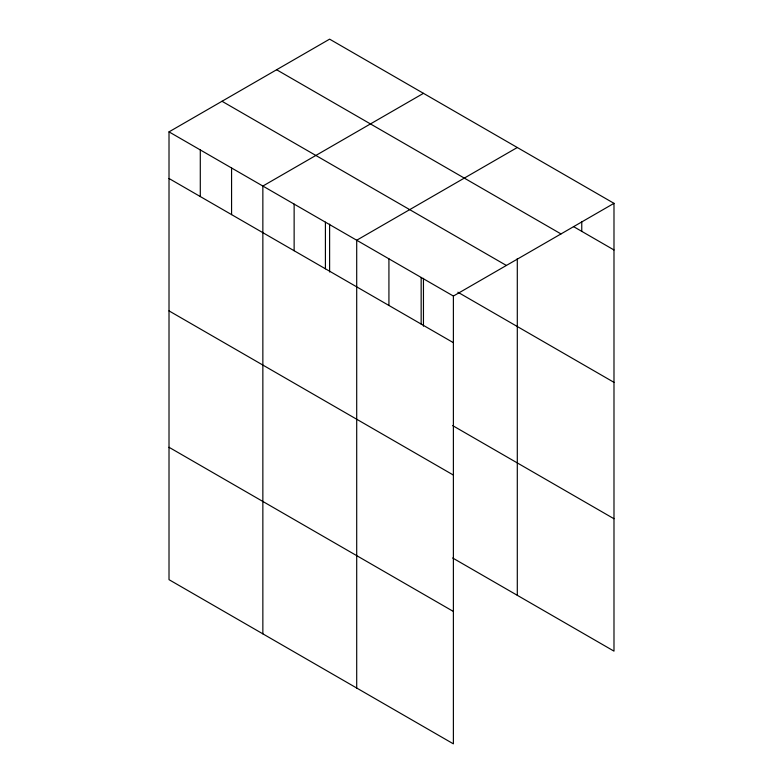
<?xml version="1.0" encoding="UTF-8"?>
<svg xmlns="http://www.w3.org/2000/svg" width="783" height="783" viewBox="0 0 783 783"><rect width="100%" height="100%" fill="white"/><g stroke="black" fill="none" stroke-linecap="round" stroke-linejoin="round"><path stroke-width="1.17" d="M169.011 131.867L453.386 296.052L453.386 743.85L169.011 579.665L169.011 131.867L329.614 39.15L613.989 203.335L613.989 651.133L452.652 557.985M423.456 93.334L262.853 186.051L262.853 633.848M517.299 147.507L356.705 240.234L356.705 688.032M453.386 296.052L613.989 203.335M573.44 226.551L613.989 249.963M276.614 69.746L560.99 233.931M222.01 101.271L506.386 265.457M457.869 292.206L613.989 382.349M169.011 178.495L453.386 342.68M452.652 425.6L613.989 518.747M169.011 310.88L453.386 475.066M169.011 447.279L453.386 611.464M581.759 221.785L581.759 231.347M517.299 258.537L517.299 595.305M423.456 278.327L423.456 326.188M421.156 277.446L421.156 324.074M388.926 258.84L388.926 305.468M329.614 224.144L329.614 272.004M325.415 222.176L325.415 268.794M294.134 204.109L294.134 250.736M231.572 167.993L231.572 214.62M200.291 149.935L200.291 196.553"/></g></svg>
